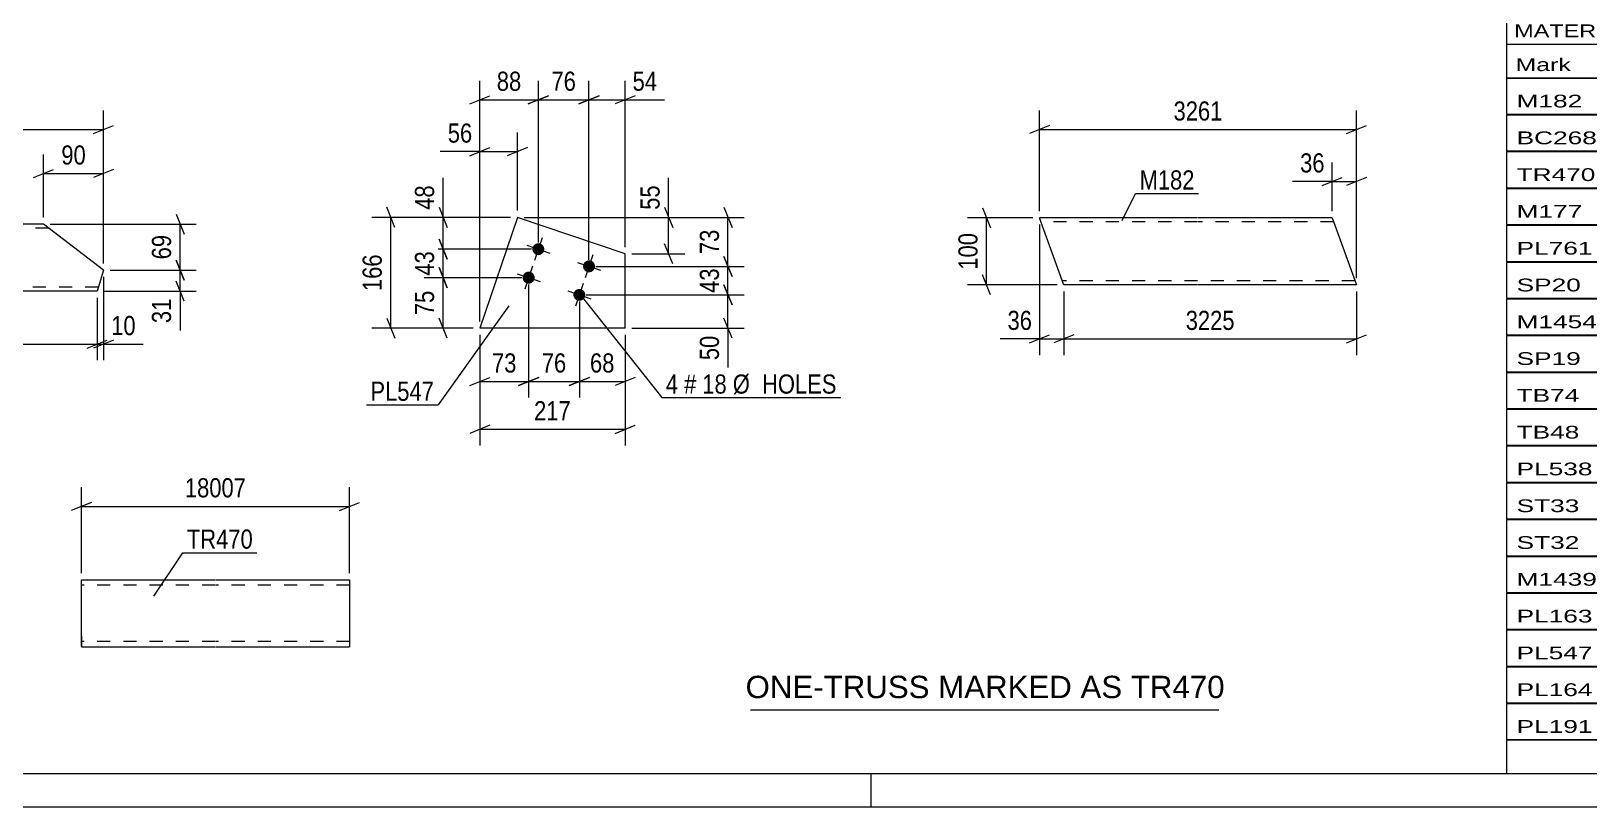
# Model space of a CAD drawing. Header units: millimetres. Extents: x 0 to 841, y 0 to 594.
# Drawn here: x 295.4 to 528.3, y 0 to 116 of the extents above; entities that cross this region are included whole.
import ezdxf

# ---------------------------------------------------------------- set-up
doc = ezdxf.new("R2010")
doc.units = ezdxf.units.MM
doc.linetypes.add('DXK_LINE_DOT2', pattern=[3.9198, 1.9599, -1.9599])
doc.styles.add('Arial', font='ARIAL.TTF', dxfattribs={"height": 0.2})
doc.styles.add('Arial Narrow', font='ARIALN.TTF', dxfattribs={"height": 0.2})

# ---------------------------------------------------------------- blocks, each defined once
blk = doc.blocks.new('Unknown-318891418-1113')
at = {"color": 5, "linetype": 'Continuous'}
for p, q in [((5, 5), (836, 5)), ((421, 0), (421, 5)), ((0, 0), (841, 0))]:
    blk.add_line(p, q, dxfattribs=at)
blk = doc.blocks.new('Part-318891418-2435 - 2419')
at = {"color": 2, "linetype": 'Continuous'}
for p, q in [((469.82, 88.05), (446.18, 88.05)), ((449.79, 78.14), (446.18, 88.05)), ((489.92, 88.05), (469.92, 88.05)), ((489.92, 88.05), (493.56, 78.05)), ((449.82, 78.05), (449.79, 78.14)), ((469.82, 78.05), (449.82, 78.05)), ((493.56, 78.05), (469.92, 78.05))]:
    blk.add_line(p, q, dxfattribs=at)
at = {"color": 7, "linetype": 'DXK_LINE_DOT2'}
for p, q in [((469.82, 87.45), (446.4, 87.45)), ((490.14, 87.45), (469.92, 87.45)), ((449.6, 78.65), (449.59, 78.7)), ((469.82, 78.65), (449.6, 78.65)), ((493.34, 78.65), (469.92, 78.65)), ((493.34, 78.65), (493.33, 78.7))]:
    blk.add_line(p, q, dxfattribs=at)
blk = doc.blocks.new('Part-318891418-2164 - 2148')
at = {"color": 2, "linetype": 'Continuous'}
for p, q in [((249.84, 82.7), (251.21, 87.1)), ((277.18, 87.1), (251.21, 87.1)), ((297.28, 87.1), (277.28, 87.1)), ((306.27, 80.25), (297.28, 87.1)), ((257.18, 77.1), (249.84, 82.7)), ((306.27, 80.25), (305.29, 77.1)), ((277.18, 77.1), (257.18, 77.1)), ((305.29, 77.1), (277.28, 77.1))]:
    blk.add_line(p, q, dxfattribs=at)
at = {"color": 7, "linetype": 'DXK_LINE_DOT2'}
for p, q in [((277.18, 86.5), (251.02, 86.5)), ((298.07, 86.5), (277.28, 86.5)), ((277.18, 77.7), (256.39, 77.7)), ((305.48, 77.7), (277.28, 77.7))]:
    blk.add_line(p, q, dxfattribs=at)
blk = doc.blocks.new('Part-318891418-2128 - 2112')
at = {"color": 2, "linetype": 'Continuous'}
for p, q in [((302.94, 25.52), (302.94, 33.92)), ((302.94, 33.92), (322.94, 33.92)), ((323.04, 33.92), (343.04, 33.92)), ((343.04, 33.92), (343.04, 33.8)), ((343.04, 33.8), (343.04, 23.92)), ((302.94, 25.52), (302.94, 23.92)), ((302.94, 23.92), (322.94, 23.92)), ((323.04, 23.92), (343.04, 23.92))]:
    blk.add_line(p, q, dxfattribs=at)
at = {"color": 7, "linetype": 'DXK_LINE_DOT2'}
for p, q in [((322.94, 33.12), (302.94, 33.12)), ((343.04, 33.12), (323.04, 33.12)), ((302.94, 24.04), (302.94, 25.52)), ((302.94, 24.72), (302.94, 24.78)), ((322.94, 24.72), (302.94, 24.72)), ((343.04, 24.72), (323.04, 24.72)), ((343.04, 24.72), (343.04, 24.78))]:
    blk.add_line(p, q, dxfattribs=at)
blk = doc.blocks.new('Part-318891418-9612 - 9611')
at = {"color": 2, "linetype": 'Continuous'}
for p, q in [((368.12, 88.13), (362.5, 71.56)), ((384.22, 82.67), (368.12, 88.13)), ((384.22, 71.56), (384.22, 82.67)), ((384.22, 71.56), (362.5, 71.56))]:
    blk.add_line(p, q, dxfattribs=at)
blk = doc.blocks.new('Bolt-318891418-9613 - 9611')
at = {"linetype": 'Continuous'}
for points in [[(372.11, 83.08, -1), (370.41, 83.66, -1)], [(379.69, 80.51, -1), (377.98, 81.09, -1)], [(370.67, 78.82, -1), (368.96, 79.4, -1)], [(378.24, 76.25, -1), (376.54, 76.83, -1)]]:
    blk.add_hatch(color=1, dxfattribs=at).paths.add_polyline_path(points)
at = {"color": 1, "linetype": 'Continuous'}
for p, q in [((369.55, 83.95), (372.96, 82.79)), ((371.84, 85.08), (370.68, 81.67)), ((379.41, 82.51), (378.26, 79.1)), ((368.11, 79.69), (371.52, 78.53)), ((370.39, 80.81), (369.23, 77.41)), ((377.13, 81.38), (380.54, 80.22)), ((375.68, 77.12), (379.09, 75.96)), ((377.97, 78.24), (376.81, 74.84))]:
    blk.add_line(p, q, dxfattribs=at)
blk = doc.blocks.new('StraightDimension-318891418-2502 - 2419')
at = {"color": 7, "linetype": 'Continuous'}
for p, q in [((446.18, 87.05), (446.18, 67.55)), ((449.82, 77.05), (449.82, 67.55)), ((444.68, 69.35), (447.68, 70.55)), ((446.18, 69.95), (449.82, 69.95)), ((451.32, 70.55), (448.32, 69.35))]:
    blk.add_line(p, q, dxfattribs=at)
at = {"color": 0}
blk.add_wipeout([(445.66, 70.7), (445.66, 74.9), (440.8, 74.9), (440.8, 70.7)], dxfattribs=at)
at = {"color": 7, "linetype": 'Continuous'}
blk.add_line((446.18, 69.95), (440.28, 69.95), dxfattribs=at)
blk.add_line((446.18, 69.95), (440.28, 69.95), dxfattribs=at)
at = {"color": 3, "style": 'Arial Narrow'}
blk.add_text('36', height=2.863, dxfattribs=at).set_placement((441.4, 71.3))
blk = doc.blocks.new('StraightDimension-318891418-2438 - 2419')
at = {"color": 7, "linetype": 'Continuous'}
for p, q in [((446.18, 89.05), (446.18, 104.1)), ((493.56, 79.05), (493.56, 104.1)), ((447.68, 101.85), (444.68, 100.65)), ((446.18, 101.25), (493.56, 101.25)), ((492.06, 100.65), (495.06, 101.85))]:
    blk.add_line(p, q, dxfattribs=at)
at = {"color": 0}
blk.add_wipeout([(474.13, 102), (474.13, 106.2), (465.62, 106.2), (465.62, 102)], dxfattribs=at)
at = {"color": 3, "style": 'Arial Narrow'}
blk.add_text('3261', height=2.863, dxfattribs=at).set_placement((466.22, 102.6))
blk = doc.blocks.new('StraightDimension-318891418-2467 - 2419')
at = {"color": 7, "linetype": 'Continuous'}
for p, q in [((489.92, 89.05), (489.92, 96.34)), ((493.56, 79.05), (493.56, 96.34)), ((488.42, 92.89), (491.42, 94.09)), ((489.92, 93.49), (493.56, 93.49)), ((495.06, 94.09), (492.06, 92.89))]:
    blk.add_line(p, q, dxfattribs=at)
at = {"color": 0}
blk.add_wipeout([(489.4, 94.24), (489.4, 98.44), (484.54, 98.44), (484.54, 94.24)], dxfattribs=at)
at = {"color": 7, "linetype": 'Continuous'}
blk.add_line((489.92, 93.49), (484.02, 93.49), dxfattribs=at)
blk.add_line((489.92, 93.49), (484.02, 93.49), dxfattribs=at)
at = {"color": 3, "style": 'Arial Narrow'}
blk.add_text('36', height=2.863, dxfattribs=at).set_placement((485.14, 94.84))
blk = doc.blocks.new('StraightDimension-318891418-2449 - 2419')
at = {"color": 7, "linetype": 'Continuous'}
for p, q in [((437.67, 89.55), (438.87, 86.55)), ((445.18, 88.05), (435.42, 88.05)), ((438.27, 78.05), (438.27, 88.05)), ((438.87, 76.55), (437.67, 79.55)), ((448.82, 78.05), (435.42, 78.05))]:
    blk.add_line(p, q, dxfattribs=at)
at = {"color": 0}
blk.add_wipeout([(437.52, 86.39), (433.32, 86.39), (433.32, 79.71), (437.52, 79.71)], dxfattribs=at)
at = {"color": 3, "style": 'Arial Narrow'}
blk.add_text('100', height=2.863, rotation=90.0002, dxfattribs=at).set_placement((436.92, 80.31))
blk = doc.blocks.new('StraightDimension-318891418-2485 - 2419')
at = {"color": 7, "linetype": 'Continuous'}
for p, q in [((449.82, 77.05), (449.82, 67.55)), ((493.56, 77.05), (493.56, 67.55)), ((451.32, 70.55), (448.32, 69.35)), ((449.82, 69.95), (493.56, 69.95)), ((492.06, 69.35), (495.06, 70.55))]:
    blk.add_line(p, q, dxfattribs=at)
at = {"color": 0}
blk.add_wipeout([(475.95, 70.7), (475.95, 74.9), (467.44, 74.9), (467.44, 70.7)], dxfattribs=at)
at = {"color": 3, "style": 'Arial Narrow'}
blk.add_text('3225', height=2.863, dxfattribs=at).set_placement((468.04, 71.3))
blk = doc.blocks.new('StraightDimension-318891418-2255 - 2148')
at = {"color": 7, "linetype": 'Continuous'}
for p, q in [((317.1, 81.75), (318.3, 78.75)), ((307.27, 80.25), (320.1, 80.25)), ((317.7, 77.1), (317.7, 80.25)), ((306.29, 77.1), (320.1, 77.1)), ((318.3, 75.6), (317.1, 78.6))]:
    blk.add_line(p, q, dxfattribs=at)
at = {"color": 0}
blk.add_wipeout([(316.95, 76.58), (312.75, 76.58), (312.75, 71.72), (316.95, 71.72)], dxfattribs=at)
at = {"color": 7, "linetype": 'Continuous'}
blk.add_line((317.7, 77.1), (317.7, 71.2), dxfattribs=at)
blk.add_line((317.7, 77.1), (317.7, 71.2), dxfattribs=at)
at = {"color": 3, "style": 'Arial Narrow'}
blk.add_text('31', height=2.863, rotation=90.0002, dxfattribs=at).set_placement((316.35, 72.32))
blk = doc.blocks.new('StraightDimension-318891418-2167 - 2148')
at = {"color": 7, "linetype": 'Continuous'}
for p, q in [((249.84, 83.7), (249.84, 104.1)), ((306.27, 81.25), (306.27, 104.1)), ((251.34, 101.85), (248.34, 100.65)), ((249.84, 101.25), (306.27, 101.25)), ((304.77, 100.65), (307.77, 101.85))]:
    blk.add_line(p, q, dxfattribs=at)
at = {"color": 0}
blk.add_wipeout([(282.31, 102), (282.31, 106.2), (273.8, 106.2), (273.8, 102)], dxfattribs=at)
at = {"color": 3, "style": 'Arial Narrow'}
blk.add_text('3167', height=2.863, dxfattribs=at).set_placement((274.4, 102.6))
blk = doc.blocks.new('StraightDimension-318891418-2230 - 2148')
at = {"color": 7, "linetype": 'Continuous'}
for p, q in [((317.1, 88.6), (318.3, 85.6)), ((298.28, 87.1), (320.1, 87.1)), ((317.7, 80.25), (317.7, 87.1)), ((318.3, 78.75), (317.1, 81.75)), ((307.27, 80.25), (320.1, 80.25))]:
    blk.add_line(p, q, dxfattribs=at)
at = {"color": 0}
blk.add_wipeout([(316.95, 86.1), (312.75, 86.1), (312.75, 81.25), (316.95, 81.25)], dxfattribs=at)
at = {"color": 3, "style": 'Arial Narrow'}
blk.add_text('69', height=2.863, rotation=90.0002, dxfattribs=at).set_placement((316.35, 81.85))
blk = doc.blocks.new('StraightDimension-318891418-2300 - 2148')
at = {"color": 7, "linetype": 'Continuous'}
for p, q in [((257.18, 76.1), (257.18, 66.77)), ((305.29, 76.1), (305.29, 66.77)), ((258.68, 69.77), (255.68, 68.57)), ((257.18, 69.17), (305.29, 69.17)), ((303.79, 68.57), (306.79, 69.77))]:
    blk.add_line(p, q, dxfattribs=at)
at = {"color": 0}
blk.add_wipeout([(285.49, 69.92), (285.49, 74.12), (276.98, 74.12), (276.98, 69.92)], dxfattribs=at)
at = {"color": 3, "style": 'Arial Narrow'}
blk.add_text('3083', height=2.863, dxfattribs=at).set_placement((277.58, 70.52))
blk = doc.blocks.new('StraightDimension-318891418-2324 - 2148')
at = {"color": 7, "linetype": 'Continuous'}
for p, q in [((306.27, 79.25), (306.27, 66.77)), ((305.29, 76.1), (305.29, 66.77)), ((303.79, 68.57), (306.79, 69.77)), ((307.77, 69.77), (304.77, 68.57)), ((305.29, 69.17), (306.27, 69.17))]:
    blk.add_line(p, q, dxfattribs=at)
at = {"color": 0}
blk.add_wipeout([(311.65, 69.92), (311.65, 74.12), (306.8, 74.12), (306.8, 69.92)], dxfattribs=at)
at = {"color": 7, "linetype": 'Continuous'}
blk.add_line((306.27, 69.17), (312.18, 69.17), dxfattribs=at)
blk.add_line((306.27, 69.17), (312.18, 69.17), dxfattribs=at)
at = {"color": 3, "style": 'Arial Narrow'}
blk.add_text('10', height=2.863, dxfattribs=at).set_placement((307.4, 70.52))
blk = doc.blocks.new('StraightDimension-318891418-2391 - 2148')
at = {"color": 7, "linetype": 'Continuous'}
for p, q in [((297.28, 88.1), (297.28, 97.52)), ((306.27, 81.25), (306.27, 97.52)), ((295.78, 94.07), (298.78, 95.27)), ((297.28, 94.67), (306.27, 94.67)), ((307.77, 95.27), (304.77, 94.07))]:
    blk.add_line(p, q, dxfattribs=at)
at = {"color": 0}
blk.add_wipeout([(304.2, 95.42), (304.2, 99.62), (299.35, 99.62), (299.35, 95.42)], dxfattribs=at)
at = {"color": 3, "style": 'Arial Narrow'}
blk.add_text('90', height=2.863, dxfattribs=at).set_placement((299.95, 96.02))
blk = doc.blocks.new('StraightDimension-318891418-2134 - 2112')
at = {"color": 7, "linetype": 'Continuous'}
for p, q in [((302.94, 34.92), (302.94, 47.77)), ((343.04, 34.92), (343.04, 47.77)), ((304.44, 45.52), (301.44, 44.32)), ((302.94, 44.92), (343.04, 44.92)), ((341.54, 44.32), (344.54, 45.52))]:
    blk.add_line(p, q, dxfattribs=at)
at = {"color": 0}
blk.add_wipeout([(328.16, 45.67), (328.16, 49.87), (317.82, 49.87), (317.82, 45.67)], dxfattribs=at)
at = {"color": 3, "style": 'Arial Narrow'}
blk.add_text('18007', height=2.863, dxfattribs=at).set_placement((318.42, 46.27))
blk = doc.blocks.new('StraightDimension-318891418-9627 - 9611')
at = {"color": 7, "linetype": 'Continuous'}
for p, q in [((349.8, 86.63), (348.6, 89.63)), ((367.12, 88.13), (346.35, 88.13)), ((349.2, 71.56), (349.2, 88.13)), ((348.6, 73.06), (349.8, 70.06)), ((361.5, 71.56), (346.35, 71.56))]:
    blk.add_line(p, q, dxfattribs=at)
at = {"color": 0}
blk.add_wipeout([(348.45, 83.19), (344.25, 83.19), (344.25, 76.51), (348.45, 76.51)], dxfattribs=at)
at = {"color": 3, "style": 'Arial Narrow'}
blk.add_text('166', height=2.863, rotation=90.0002, dxfattribs=at).set_placement((347.85, 77.11))
blk = doc.blocks.new('StraightDimension-318891418-9619 - 9611')
at = {"color": 7, "linetype": 'Continuous'}
for p, q in [((362.5, 70.56), (362.5, 54.04)), ((384.22, 70.56), (384.22, 54.04)), ((364, 57.04), (361, 55.84)), ((362.5, 56.44), (384.22, 56.44)), ((382.72, 55.84), (385.72, 57.04))]:
    blk.add_line(p, q, dxfattribs=at)
at = {"color": 0}
blk.add_wipeout([(376.7, 57.19), (376.7, 61.39), (370.02, 61.39), (370.02, 57.19)], dxfattribs=at)
at = {"color": 3, "style": 'Arial Narrow'}
blk.add_text('217', height=2.863, dxfattribs=at).set_placement((370.62, 57.79))
blk = doc.blocks.new('StraightDimension-318891418-9631 - 9611')
at = {"color": 7, "linetype": 'Continuous'}
for p, q in [((377.39, 75.54), (377.39, 61.18)), ((384.22, 70.56), (384.22, 61.18)), ((375.89, 62.98), (378.89, 64.18)), ((377.39, 63.58), (384.22, 63.58)), ((385.72, 64.18), (382.72, 62.98))]:
    blk.add_line(p, q, dxfattribs=at)
at = {"color": 0}
blk.add_wipeout([(383.23, 64.33), (383.23, 68.53), (378.38, 68.53), (378.38, 64.33)], dxfattribs=at)
at = {"color": 3, "style": 'Arial Narrow'}
blk.add_text('68', height=2.863, dxfattribs=at).set_placement((378.98, 64.93))
blk = doc.blocks.new('StraightDimension-318891418-9623 - 9611')
at = {"color": 7, "linetype": 'Continuous'}
for p, q in [((390.14, 89.63), (391.34, 86.63)), ((369.12, 88.13), (393.14, 88.13)), ((390.74, 82.67), (390.74, 88.13)), ((391.34, 81.17), (390.14, 84.17)), ((385.22, 82.67), (393.14, 82.67))]:
    blk.add_line(p, q, dxfattribs=at)
at = {"color": 0}
blk.add_wipeout([(389.99, 93.51), (385.79, 93.51), (385.79, 88.66), (389.99, 88.66)], dxfattribs=at)
at = {"color": 7, "linetype": 'Continuous'}
blk.add_line((390.74, 88.13), (390.74, 94.04), dxfattribs=at)
blk.add_line((390.74, 88.13), (390.74, 94.04), dxfattribs=at)
at = {"color": 3, "style": 'Arial Narrow'}
blk.add_text('55', height=2.863, rotation=90.0002, dxfattribs=at).set_placement((389.39, 89.26))
blk = doc.blocks.new('StraightDimension-318891418-13889 - 9611')
at = {"color": 7, "linetype": 'Continuous'}
for p, q in [((399.01, 82.3), (400.21, 79.3)), ((379.83, 80.8), (402.01, 80.8)), ((399.61, 76.54), (399.61, 80.8)), ((400.21, 75.04), (399.01, 78.04)), ((378.39, 76.54), (402.01, 76.54))]:
    blk.add_line(p, q, dxfattribs=at)
at = {"color": 0}
blk.add_wipeout([(398.86, 81.1), (394.66, 81.1), (394.66, 76.24), (398.86, 76.24)], dxfattribs=at)
at = {"color": 3, "style": 'Arial Narrow'}
blk.add_text('43', height=2.863, rotation=90.0002, dxfattribs=at).set_placement((398.26, 76.84))
blk = doc.blocks.new('StraightDimension-318891418-9632 - 9611')
at = {"color": 7, "linetype": 'Continuous'}
for p, q in [((369.81, 78.11), (369.81, 61.18)), ((377.39, 75.54), (377.39, 61.18)), ((368.31, 62.98), (371.31, 64.18)), ((369.81, 63.58), (377.39, 63.58)), ((378.89, 64.18), (375.89, 62.98))]:
    blk.add_line(p, q, dxfattribs=at)
at = {"color": 0}
blk.add_wipeout([(376.03, 64.33), (376.03, 68.53), (371.17, 68.53), (371.17, 64.33)], dxfattribs=at)
at = {"color": 3, "style": 'Arial Narrow'}
blk.add_text('76', height=2.863, dxfattribs=at).set_placement((371.77, 64.93))
blk = doc.blocks.new('StraightDimension-318891418-13888 - 9611')
at = {"color": 7, "linetype": 'Continuous'}
for p, q in [((399.01, 89.63), (400.21, 86.63)), ((369.12, 88.13), (402.01, 88.13)), ((399.61, 80.8), (399.61, 88.13)), ((400.21, 79.3), (399.01, 82.3)), ((379.83, 80.8), (402.01, 80.8))]:
    blk.add_line(p, q, dxfattribs=at)
at = {"color": 0}
blk.add_wipeout([(398.86, 86.89), (394.66, 86.89), (394.66, 82.04), (398.86, 82.04)], dxfattribs=at)
at = {"color": 3, "style": 'Arial Narrow'}
blk.add_text('73', height=2.863, rotation=90.0002, dxfattribs=at).set_placement((398.26, 82.64))
blk = doc.blocks.new('StraightDimension-318891418-13824 - 9611')
at = {"color": 7, "linetype": 'Continuous'}
for p, q in [((362.5, 72.56), (362.5, 108.55)), ((371.26, 84.37), (371.26, 108.55)), ((361, 105.1), (364, 106.3)), ((362.5, 105.7), (371.26, 105.7)), ((372.76, 106.3), (369.76, 105.1))]:
    blk.add_line(p, q, dxfattribs=at)
at = {"color": 0}
blk.add_wipeout([(369.31, 106.45), (369.31, 110.65), (364.45, 110.65), (364.45, 106.45)], dxfattribs=at)
at = {"color": 3, "style": 'Arial Narrow'}
blk.add_text('88', height=2.863, dxfattribs=at).set_placement((365.05, 107.05))
blk = doc.blocks.new('StraightDimension-318891418-9633 - 9611')
at = {"color": 7, "linetype": 'Continuous'}
for p, q in [((369.81, 78.11), (369.81, 61.18)), ((362.5, 70.56), (362.5, 61.18)), ((361, 62.98), (364, 64.18)), ((362.5, 63.58), (369.81, 63.58)), ((371.31, 64.18), (368.31, 62.98))]:
    blk.add_line(p, q, dxfattribs=at)
at = {"color": 0}
blk.add_wipeout([(368.59, 64.33), (368.59, 68.53), (363.73, 68.53), (363.73, 64.33)], dxfattribs=at)
at = {"color": 3, "style": 'Arial Narrow'}
blk.add_text('73', height=2.863, dxfattribs=at).set_placement((364.33, 64.93))
blk = doc.blocks.new('StraightDimension-318891418-9651 - 9611')
at = {"color": 7, "linetype": 'Continuous'}
for p, q in [((356.42, 89.63), (357.62, 86.63)), ((367.12, 88.13), (354.17, 88.13)), ((357.02, 83.37), (357.02, 88.13)), ((357.62, 81.87), (356.42, 84.87)), ((370.26, 83.37), (354.17, 83.37))]:
    blk.add_line(p, q, dxfattribs=at)
at = {"color": 0}
blk.add_wipeout([(356.27, 93.51), (352.07, 93.51), (352.07, 88.66), (356.27, 88.66)], dxfattribs=at)
at = {"color": 7, "linetype": 'Continuous'}
blk.add_line((357.02, 88.13), (357.02, 94.04), dxfattribs=at)
blk.add_line((357.02, 88.13), (357.02, 94.04), dxfattribs=at)
at = {"color": 3, "style": 'Arial Narrow'}
blk.add_text('48', height=2.863, rotation=90.0002, dxfattribs=at).set_placement((355.67, 89.26))
blk = doc.blocks.new('StraightDimension-318891418-9652 - 9611')
at = {"color": 7, "linetype": 'Continuous'}
for p, q in [((356.42, 84.87), (357.62, 81.87)), ((370.26, 83.37), (354.17, 83.37)), ((357.02, 79.11), (357.02, 83.37)), ((357.62, 77.61), (356.42, 80.61)), ((368.81, 79.11), (354.17, 79.11))]:
    blk.add_line(p, q, dxfattribs=at)
at = {"color": 0}
blk.add_wipeout([(356.27, 83.67), (352.07, 83.67), (352.07, 78.81), (356.27, 78.81)], dxfattribs=at)
at = {"color": 3, "style": 'Arial Narrow'}
blk.add_text('43', height=2.863, rotation=90.0002, dxfattribs=at).set_placement((355.67, 79.41))
blk = doc.blocks.new('StraightDimension-318891418-9653 - 9611')
at = {"color": 7, "linetype": 'Continuous'}
for p, q in [((356.42, 80.61), (357.62, 77.61)), ((368.81, 79.11), (354.17, 79.11)), ((357.02, 71.56), (357.02, 79.11)), ((357.62, 70.06), (356.42, 73.06)), ((361.5, 71.56), (354.17, 71.56))]:
    blk.add_line(p, q, dxfattribs=at)
at = {"color": 0}
blk.add_wipeout([(356.27, 77.77), (352.07, 77.77), (352.07, 72.91), (356.27, 72.91)], dxfattribs=at)
at = {"color": 3, "style": 'Arial Narrow'}
blk.add_text('75', height=2.863, rotation=90.0002, dxfattribs=at).set_placement((355.67, 73.51))
blk = doc.blocks.new('StraightDimension-318891418-13746 - 9611')
at = {"color": 7, "linetype": 'Continuous'}
for p, q in [((362.5, 72.56), (362.5, 100.8)), ((368.12, 89.13), (368.12, 100.8)), ((361, 97.35), (364, 98.55)), ((362.5, 97.95), (368.12, 97.95)), ((369.62, 98.55), (366.62, 97.35))]:
    blk.add_line(p, q, dxfattribs=at)
at = {"color": 0}
blk.add_wipeout([(361.98, 98.7), (361.98, 102.9), (357.12, 102.9), (357.12, 98.7)], dxfattribs=at)
at = {"color": 7, "linetype": 'Continuous'}
blk.add_line((362.5, 97.95), (356.6, 97.95), dxfattribs=at)
blk.add_line((362.5, 97.95), (356.6, 97.95), dxfattribs=at)
at = {"color": 3, "style": 'Arial Narrow'}
blk.add_text('56', height=2.863, dxfattribs=at).set_placement((357.72, 99.3))
blk = doc.blocks.new('StraightDimension-318891418-13822 - 9611')
at = {"color": 7, "linetype": 'Continuous'}
for p, q in [((378.83, 81.8), (378.83, 108.55)), ((384.22, 83.67), (384.22, 108.55)), ((377.33, 105.1), (380.33, 106.3)), ((378.83, 105.7), (384.22, 105.7)), ((385.72, 106.3), (382.72, 105.1))]:
    blk.add_line(p, q, dxfattribs=at)
at = {"color": 0}
blk.add_wipeout([(389.6, 106.45), (389.6, 110.65), (384.75, 110.65), (384.75, 106.45)], dxfattribs=at)
at = {"color": 7, "linetype": 'Continuous'}
blk.add_line((384.22, 105.7), (390.13, 105.7), dxfattribs=at)
blk.add_line((384.22, 105.7), (390.13, 105.7), dxfattribs=at)
at = {"color": 3, "style": 'Arial Narrow'}
blk.add_text('54', height=2.863, dxfattribs=at).set_placement((385.35, 107.05))
blk = doc.blocks.new('StraightDimension-318891418-13823 - 9611')
at = {"color": 7, "linetype": 'Continuous'}
for p, q in [((371.26, 84.37), (371.26, 108.55)), ((378.83, 81.8), (378.83, 108.55)), ((369.76, 105.1), (372.76, 106.3)), ((371.26, 105.7), (378.83, 105.7)), ((380.33, 106.3), (377.33, 105.1))]:
    blk.add_line(p, q, dxfattribs=at)
at = {"color": 0}
blk.add_wipeout([(377.47, 106.45), (377.47, 110.65), (372.62, 110.65), (372.62, 106.45)], dxfattribs=at)
at = {"color": 3, "style": 'Arial Narrow'}
blk.add_text('76', height=2.863, dxfattribs=at).set_placement((373.22, 107.05))
blk = doc.blocks.new('StraightDimension-318891418-13890 - 9611')
at = {"color": 7, "linetype": 'Continuous'}
for p, q in [((399.01, 78.04), (400.21, 75.04)), ((378.39, 76.54), (402.01, 76.54)), ((399.61, 71.56), (399.61, 76.54)), ((400.21, 70.06), (399.01, 73.06)), ((385.22, 71.56), (402.01, 71.56))]:
    blk.add_line(p, q, dxfattribs=at)
at = {"color": 0}
blk.add_wipeout([(398.86, 71.04), (394.66, 71.04), (394.66, 66.18), (398.86, 66.18)], dxfattribs=at)
at = {"color": 7, "linetype": 'Continuous'}
blk.add_line((399.61, 71.56), (399.61, 65.66), dxfattribs=at)
blk.add_line((399.61, 71.56), (399.61, 65.66), dxfattribs=at)
at = {"color": 3, "style": 'Arial Narrow'}
blk.add_text('50', height=2.863, rotation=90.0002, dxfattribs=at).set_placement((398.26, 66.78))
blk = doc.blocks.new('Unknown-318891418-14294')
at = {"color": 7, "linetype": 'Continuous'}
for p, q in [((516, 130.25), (676, 130.25)), ((516, 119), (516, 130.25)), ((676, 130.25), (676, 119)), ((516, 119), (676, 119)), ((516, 119), (516, 114)), ((676, 119), (676, 114)), ((516, 114), (676, 114)), ((516, 114), (516, 109)), ((540, 114), (540, 109)), ((575.5, 114), (575.5, 109)), ((601.5, 114), (601.5, 109)), ((614.5, 114), (614.5, 109)), ((632, 114), (632, 109)), ((654, 114), (654, 109)), ((676, 114), (676, 109)), ((516, 109), (676, 109)), ((516, 108.95), (516, 103.55)), ((516, 108.95), (676, 108.95)), ((540, 109), (540, 103.5)), ((575.5, 109), (575.5, 103.5)), ((601.5, 109), (601.5, 103.5)), ((614.5, 109), (614.5, 103.5)), ((632, 109), (632, 103.5)), ((654, 109), (654, 103.5)), ((676, 108.95), (676, 103.55)), ((516, 103.55), (676, 103.55)), ((516, 103.45), (516, 98.05)), ((516, 103.45), (676, 103.45)), ((540, 103.5), (540, 98)), ((575.5, 103.5), (575.5, 98)), ((601.5, 103.5), (601.5, 98)), ((614.5, 103.5), (614.5, 98)), ((632, 103.5), (632, 98)), ((654, 103.5), (654, 98)), ((676, 103.45), (676, 98.05)), ((516, 98.05), (676, 98.05)), ((516, 97.95), (516, 92.55)), ((516, 97.95), (676, 97.95)), ((540, 98), (540, 92.5)), ((575.5, 98), (575.5, 92.5)), ((601.5, 98), (601.5, 92.5)), ((614.5, 98), (614.5, 92.5)), ((632, 98), (632, 92.5)), ((654, 98), (654, 92.5)), ((676, 97.95), (676, 92.55)), ((516, 92.55), (676, 92.55)), ((516, 92.45), (516, 87.05)), ((516, 92.45), (676, 92.45)), ((540, 92.5), (540, 87)), ((575.5, 92.5), (575.5, 87)), ((601.5, 92.5), (601.5, 87)), ((614.5, 92.5), (614.5, 87)), ((632, 92.5), (632, 87)), ((654, 92.5), (654, 87)), ((676, 92.45), (676, 87.05)), ((516, 87.05), (676, 87.05)), ((516, 86.95), (516, 81.55)), ((516, 86.95), (676, 86.95)), ((540, 87), (540, 81.5)), ((575.5, 87), (575.5, 81.5)), ((601.5, 87), (601.5, 81.5)), ((614.5, 87), (614.5, 81.5)), ((632, 87), (632, 81.5)), ((654, 87), (654, 81.5)), ((676, 86.95), (676, 81.55)), ((516, 81.55), (676, 81.55)), ((516, 81.45), (516, 76.05)), ((516, 81.45), (676, 81.45)), ((540, 81.5), (540, 76)), ((575.5, 81.5), (575.5, 76)), ((601.5, 81.5), (601.5, 76)), ((614.5, 81.5), (614.5, 76)), ((632, 81.5), (632, 76)), ((654, 81.5), (654, 76)), ((676, 81.45), (676, 76.05)), ((516, 76.05), (676, 76.05)), ((516, 75.95), (516, 70.55)), ((516, 75.95), (676, 75.95)), ((540, 76), (540, 70.5)), ((575.5, 76), (575.5, 70.5)), ((601.5, 76), (601.5, 70.5)), ((614.5, 76), (614.5, 70.5)), ((632, 76), (632, 70.5)), ((654, 76), (654, 70.5)), ((676, 75.95), (676, 70.55)), ((516, 70.55), (676, 70.55)), ((516, 70.45), (516, 65.05)), ((516, 70.45), (676, 70.45)), ((540, 70.5), (540, 65)), ((575.5, 70.5), (575.5, 65)), ((601.5, 70.5), (601.5, 65)), ((614.5, 70.5), (614.5, 65)), ((632, 70.5), (632, 65)), ((654, 70.5), (654, 65)), ((676, 70.45), (676, 65.05)), ((516, 65.05), (676, 65.05)), ((516, 64.95), (516, 59.55)), ((516, 64.95), (676, 64.95)), ((540, 65), (540, 59.5)), ((575.5, 65), (575.5, 59.5)), ((601.5, 65), (601.5, 59.5)), ((614.5, 65), (614.5, 59.5)), ((632, 65), (632, 59.5)), ((654, 65), (654, 59.5)), ((676, 64.95), (676, 59.55)), ((516, 59.55), (676, 59.55)), ((516, 59.45), (516, 54.05)), ((516, 59.45), (676, 59.45)), ((540, 59.5), (540, 54)), ((575.5, 59.5), (575.5, 54)), ((601.5, 59.5), (601.5, 54)), ((614.5, 59.5), (614.5, 54)), ((632, 59.5), (632, 54)), ((654, 59.5), (654, 54)), ((676, 59.45), (676, 54.05)), ((516, 54.05), (676, 54.05)), ((516, 53.95), (516, 48.55)), ((516, 53.95), (676, 53.95)), ((540, 54), (540, 48.5)), ((575.5, 54), (575.5, 48.5)), ((601.5, 54), (601.5, 48.5)), ((614.5, 54), (614.5, 48.5)), ((632, 54), (632, 48.5)), ((654, 54), (654, 48.5)), ((676, 53.95), (676, 48.55)), ((516, 48.55), (676, 48.55)), ((516, 48.45), (516, 43.05)), ((516, 48.45), (676, 48.45)), ((540, 48.5), (540, 43)), ((575.5, 48.5), (575.5, 43)), ((601.5, 48.5), (601.5, 43)), ((614.5, 48.5), (614.5, 43)), ((632, 48.5), (632, 43)), ((654, 48.5), (654, 43)), ((676, 48.45), (676, 43.05)), ((516, 43.05), (676, 43.05)), ((516, 42.95), (516, 37.55)), ((516, 42.95), (676, 42.95)), ((540, 43), (540, 37.5)), ((575.5, 43), (575.5, 37.5)), ((601.5, 43), (601.5, 37.5)), ((614.5, 43), (614.5, 37.5)), ((632, 43), (632, 37.5)), ((654, 43), (654, 37.5)), ((676, 42.95), (676, 37.55)), ((516, 37.55), (676, 37.55)), ((516, 37.45), (516, 32.05)), ((516, 37.45), (676, 37.45)), ((540, 37.5), (540, 32)), ((575.5, 37.5), (575.5, 32)), ((601.5, 37.5), (601.5, 32)), ((614.5, 37.5), (614.5, 32)), ((632, 37.5), (632, 32)), ((654, 37.5), (654, 32)), ((676, 37.45), (676, 32.05)), ((516, 32.05), (676, 32.05)), ((516, 31.95), (516, 26.55)), ((516, 31.95), (676, 31.95)), ((540, 32), (540, 26.5)), ((575.5, 32), (575.5, 26.5)), ((601.5, 32), (601.5, 26.5)), ((614.5, 32), (614.5, 26.5)), ((632, 32), (632, 26.5)), ((654, 32), (654, 26.5)), ((676, 31.95), (676, 26.55)), ((516, 26.55), (676, 26.55)), ((516, 26.45), (516, 21.05)), ((516, 26.45), (676, 26.45)), ((540, 26.5), (540, 21)), ((575.5, 26.5), (575.5, 21)), ((601.5, 26.5), (601.5, 21)), ((614.5, 26.5), (614.5, 21)), ((632, 26.5), (632, 21)), ((654, 26.5), (654, 21)), ((676, 26.45), (676, 21.05)), ((516, 21.05), (676, 21.05)), ((540, 21), (540, 15.5)), ((575.5, 21), (575.5, 15.5)), ((601.5, 21), (601.5, 15.5)), ((614.5, 21), (614.5, 15.5)), ((632, 21), (632, 15.5)), ((654, 21), (654, 15.5)), ((516, 20.95), (516, 15.55)), ((516, 20.95), (676, 20.95)), ((676, 20.95), (676, 15.55)), ((516, 15.55), (676, 15.55)), ((516, 15.45), (516, 10.05)), ((516, 15.45), (676, 15.45)), ((540, 15.5), (540, 10)), ((575.5, 15.5), (575.5, 10)), ((601.5, 15.5), (601.5, 10)), ((614.5, 15.5), (614.5, 10)), ((632, 15.5), (632, 10)), ((654, 15.5), (654, 10)), ((676, 15.45), (676, 10.05)), ((516, 10.05), (676, 10.05)), ((516, 10), (676, 10)), ((516, 10), (516, 5)), ((632, 10), (632, 5)), ((654, 10), (654, 5)), ((676, 10), (676, 5)), ((516, 5), (676, 5))]:
    blk.add_line(p, q, dxfattribs=at)
at = {"color": 7, "style": 'Arial Narrow'}
for s, height, width, p in [('GENERAL NOTES & WELD DETAILS :', 2.8633, 1.4, (517.15, 122.56)), ('REFER TYP DRAWING TYP-01', 1.9089, 1.6, (600.7, 122.66)), ("MATERIAL LIST FOR ASSEMBLY MK'D", 1.9089, 1.6, (517.15, 115.06)), ('TR470', 1.909, 1.794707, (609.9, 114.97)), ('1', 1.91, 1.794707, (638.08, 115.06)), ('No. Required', 1.9089, 1.6, (647.41, 115.06)), ('Mark', 1.909, 1.7, (517.34, 110)), ('Profile', 1.909, 1.7, (550.41, 110)), ('Material', 1.909, 1.7, (580.54, 110.06)), ('No.', 1.909, 1.7, (605.5, 110.06)), ('Length', 1.909, 1.7, (616, 110.06)), ('Area', 1.909, 1.7, (638.5, 110.06)), ('Weight', 1.909, 1.7, (658, 110.06))]:
    blk.add_text(s, height=height, dxfattribs=dict(at, width=width)).set_placement(p)
at = {"color": 7, "linetype": 'Continuous', "style": 'Arial Narrow'}
for s, height, width, p in [('M182', 1.909, 1.794707, (517.5, 104.56)), ('SHS100*6', 1.909, 1.794707, (542, 104.56)), ('E350', 1.909, 1.794707, (581.74, 104.56)), ('8', 1.91, 1.794707, (605.86, 104.56)), ('3261', 1.909, 1.794707, (618.58, 104.56)), ('1.3', 1.909, 1.794707, (642.32, 104.56)), ('456.9', 1.909, 1.794707, (658.96, 104.56)), ('BC268', 1.909, 1.794707, (517.5, 99.06)), ('SHS132*6', 1.909, 1.794707, (542, 99.06)), ('E350', 1.909, 1.794707, (581.74, 99.06)), ('1', 1.91, 1.794707, (605.86, 99.06)), ('17886', 1.909, 1.794707, (616.4, 99.06)), ('9.4', 1.909, 1.794707, (642.32, 99.06)), ('424.4', 1.909, 1.794707, (658.96, 99.06)), ('TR470', 1.909, 1.794707, (517.5, 93.56)), ('SHS100*8', 1.909, 1.794707, (542, 93.56)), ('E350', 1.909, 1.794707, (581.74, 93.56)), ('18007', 1.909, 1.794707, (616.4, 93.56)), ('7.2', 1.909, 1.794707, (642.32, 93.56)), ('416.1', 1.909, 1.794707, (658.96, 93.56)), ('1', 1.91, 1.794707, (605.86, 93.56)), ('M177', 1.909, 1.794707, (517.5, 88.06)), ('SHS100*6', 1.909, 1.794707, (542, 88.06)), ('E350', 1.909, 1.794707, (581.74, 88.06)), ('7', 1.91, 1.794707, (605.86, 88.06)), ('3167', 1.909, 1.794707, (618.58, 88.06)), ('1.2', 1.909, 1.794707, (642.32, 88.06)), ('383.7', 1.909, 1.794707, (658.96, 88.06)), ('PL761', 1.909, 1.794707, (517.5, 82.56)), ('PL12*300', 1.909, 1.794707, (542, 82.56)), ('E350', 1.909, 1.794707, (581.74, 82.56)), ('18', 1.909, 1.794707, (604.76, 82.56)), ('310', 1.909, 1.794707, (620.77, 82.56)), ('0.2', 1.909, 1.794707, (642.32, 82.56)), ('157.7', 1.909, 1.794707, (658.96, 82.56)), ('SP20', 1.909, 1.794707, (517.5, 77.06)), ('PL20*380', 1.909, 1.794707, (542, 77.06)), ('E350', 1.909, 1.794707, (581.74, 77.06)), ('6', 1.91, 1.794707, (605.86, 77.06)), ('380', 1.909, 1.794707, (620.77, 77.06)), ('0.3', 1.909, 1.794707, (642.32, 77.06)), ('136.0', 1.909, 1.794707, (658.96, 77.06)), ('M1454', 1.909, 1.794707, (517.5, 71.56)), ('RHS100*100*6', 1.9089, 1.794707, (542, 71.56)), ('E350', 1.909, 1.794707, (581.74, 71.56)), ('18', 1.909, 1.794707, (604.76, 71.56)), ('366', 1.909, 1.794707, (620.77, 71.56)), ('0.1', 1.909, 1.794707, (642.32, 71.56)), ('116.7', 1.909, 1.794707, (658.96, 71.56)), ('SP19', 1.909, 1.794707, (517.5, 66.06)), ('PL16*325', 1.909, 1.794707, (542, 66.06)), ('E350', 1.909, 1.794707, (581.74, 66.06)), ('4', 1.91, 1.794707, (605.86, 66.06)), ('325', 1.909, 1.794707, (620.77, 66.06)), ('0.2', 1.909, 1.794707, (642.32, 66.06)), ('53.1', 1.909, 1.794707, (661.14, 66.06)), ('TB74', 1.909, 1.794707, (517.5, 60.56)), ('RHS150*110*6', 1.9089, 1.794707, (542, 60.56)), ('E350', 1.909, 1.794707, (581.74, 60.56)), ('3', 1.91, 1.794707, (605.86, 60.56)), ('200', 1.909, 1.794707, (620.77, 60.56)), ('0.1', 1.909, 1.794707, (642.32, 60.56)), ('14.0', 1.909, 1.794707, (661.14, 60.56)), ('TB48', 1.909, 1.794707, (517.5, 55.06)), ('RHS150*110*6', 1.9089, 1.794707, (542, 55.06)), ('E350', 1.909, 1.794707, (581.74, 55.06)), ('3', 1.91, 1.794707, (605.86, 55.06)), ('180', 1.909, 1.794707, (620.77, 55.06)), ('0.1', 1.909, 1.794707, (642.32, 55.06)), ('12.6', 1.909, 1.794707, (661.14, 55.06)), ('PL538', 1.909, 1.794707, (517.5, 49.56)), ('PL10*150', 1.909, 1.794707, (542, 49.56)), ('E350', 1.909, 1.794707, (581.74, 49.56)), ('6', 1.91, 1.794707, (605.86, 49.56)), ('170', 1.909, 1.794707, (620.77, 49.56)), ('0.1', 1.909, 1.794707, (642.32, 49.56)), ('12.0', 1.909, 1.794707, (661.14, 49.56)), ('ST33', 1.909, 1.794707, (517.5, 44.06)), ('PL8*100', 1.909, 1.794707, (542, 44.06)), ('E350', 1.909, 1.794707, (581.74, 44.06)), ('24', 1.909, 1.794707, (604.76, 44.06)), ('135', 1.909, 1.794707, (620.77, 44.06)), ('0.0', 1.909, 1.794707, (642.32, 44.06)), ('10.0', 1.909, 1.794707, (661.14, 44.06)), ('ST32', 1.909, 1.794707, (517.5, 38.56)), ('PL8*100', 1.909, 1.794707, (542, 38.56)), ('E350', 1.909, 1.794707, (581.74, 38.56)), ('24', 1.909, 1.794707, (604.76, 38.56)), ('121', 1.909, 1.794707, (620.77, 38.56)), ('0.0', 1.909, 1.794707, (642.32, 38.56)), ('8.9', 1.909, 1.794707, (663.33, 38.56)), ('M1439', 1.909, 1.794707, (517.5, 33.06)), ('RHS100*100*6', 1.9089, 1.794707, (542, 33.06)), ('E350', 1.909, 1.794707, (581.74, 33.06)), ('1', 1.91, 1.794707, (605.86, 33.06)), ('390', 1.909, 1.794707, (620.77, 33.06)), ('0.2', 1.909, 1.794707, (642.32, 33.06)), ('6.9', 1.909, 1.794707, (663.33, 33.06)), ('PL163', 1.909, 1.794707, (517.5, 27.56)), ('PL12*167', 1.909, 1.794707, (542, 27.56)), ('E350', 1.909, 1.794707, (581.74, 27.56)), ('1', 1.91, 1.794707, (605.86, 27.56)), ('220', 1.909, 1.794707, (620.77, 27.56)), ('0.1', 1.909, 1.794707, (642.32, 27.56)), ('2.6', 1.909, 1.794707, (663.33, 27.56)), ('PL547', 1.909, 1.794707, (517.5, 22.06)), ('PL12*166', 1.909, 1.794707, (542, 22.06)), ('E350', 1.909, 1.794707, (581.74, 22.06)), ('1', 1.91, 1.794707, (605.86, 22.06)), ('217', 1.909, 1.794707, (620.77, 22.06)), ('0.1', 1.909, 1.794707, (642.32, 22.06)), ('2.5', 1.909, 1.794707, (663.33, 22.06)), ('PL164', 1.909, 1.794707, (517.5, 16.56)), ('PL10*120', 1.909, 1.794707, (542, 16.56)), ('E350', 1.909, 1.794707, (581.74, 16.56)), ('1', 1.91, 1.794707, (605.86, 16.56)), ('220', 1.909, 1.794707, (620.77, 16.56)), ('0.1', 1.909, 1.794707, (642.32, 16.56)), ('2.1', 1.909, 1.794707, (663.33, 16.56)), ('PL191', 1.909, 1.794707, (517.5, 11.06)), ('PL10*120', 1.909, 1.794707, (542, 11.06)), ('E350', 1.909, 1.794707, (581.74, 11.06)), ('1', 1.91, 1.794707, (605.86, 11.06)), ('217', 1.909, 1.794707, (620.77, 11.06)), ('0.1', 1.909, 1.794707, (642.32, 11.06)), ('2.0', 1.909, 1.794707, (663.33, 11.06)), ('Total', 1.909, 1.7, (618.33, 6.5)), ('46.9', 1.909, 1.794707, (639.64, 6.5)), ('2218.3', 1.909, 1.794707, (656.77, 6.5))]:
    blk.add_text(s, height=height, dxfattribs=dict(at, width=width)).set_placement(p)
blk = doc.blocks.new('Unknown-318891418-14295')
at = {"color": 7, "linetype": 'Continuous'}
blk.add_line((403, 14.5), (473, 14.5), dxfattribs=at)
at = {"color": 7, "style": 'Arial'}
blk.add_text('ONE-TRUSS MARKED AS TR470', height=3.3428, dxfattribs=at).set_placement((402.24, 16.25))
blk = doc.blocks.new('Mark-318891418-2431 - 2419')
at = {"color": 0}
blk.add_wipeout([(469.36, 92.29), (469.36, 95.29), (461.14, 95.29), (461.14, 92.29)], dxfattribs=at)
blk.add_wipeout([(469.36, 92.29), (469.36, 95.29), (461.14, 95.29), (461.14, 92.29)], dxfattribs=at)
at = {"color": 30, "linetype": 'Continuous'}
for p, q in [((458.52, 87.68), (460.54, 91.69)), ((460.54, 91.69), (469.96, 91.69))]:
    blk.add_line(p, q, dxfattribs=at)
at = {"color": 3, "style": 'Arial Narrow'}
blk.add_text('M182', height=2.863, dxfattribs=at).set_placement((461.14, 92.29))
blk = doc.blocks.new('Mark-318891418-2124 - 2112')
at = {"color": 0}
blk.add_wipeout([(328.59, 38.6), (328.59, 41.6), (318.72, 41.6), (318.72, 38.6)], dxfattribs=at)
blk.add_wipeout([(328.59, 38.6), (328.59, 41.6), (318.72, 41.6), (318.72, 38.6)], dxfattribs=at)
at = {"color": 30, "linetype": 'Continuous'}
for p, q in [((313.78, 31.52), (318.12, 38)), ((318.12, 38), (329.19, 38))]:
    blk.add_line(p, q, dxfattribs=at)
at = {"color": 3, "style": 'Arial Narrow'}
blk.add_text('TR470', height=2.863, dxfattribs=at).set_placement((318.72, 38.6))
blk = doc.blocks.new('Mark-318891418-9670 - 9611')
at = {"color": 0}
blk.add_wipeout([(355.67, 60.7), (355.67, 63.7), (346.16, 63.7), (346.16, 60.7)], dxfattribs=at)
blk.add_wipeout([(355.67, 60.7), (355.67, 63.7), (346.16, 63.7), (346.16, 60.7)], dxfattribs=at)
at = {"color": 30, "linetype": 'Continuous'}
for p in [(366.87, 74.91), (345.56, 60.1)]:
    blk.add_line(p, (356.27, 60.1), dxfattribs=at)
at = {"color": 3, "style": 'Arial Narrow'}
blk.add_text('PL547', height=2.863, dxfattribs=at).set_placement((346.16, 60.7))
blk = doc.blocks.new('Mark-318891418-9673 - 9611')
at = {"color": 0}
blk.add_wipeout([(392.15, 61.78), (392.15, 64.78), (390.32, 64.78), (390.32, 61.78)], dxfattribs=at)
blk.add_wipeout([(392.15, 61.78), (392.15, 64.78), (390.32, 64.78), (390.32, 61.78)], dxfattribs=at)
at = {"color": 7, "linetype": 'Continuous'}
blk.add_line((377.44, 76.65), (389.72, 61.18), dxfattribs=at)
at = {"color": 0}
blk.add_wipeout([(394.87, 61.78), (394.87, 64.78), (393.05, 64.78), (393.05, 61.78)], dxfattribs=at)
blk.add_wipeout([(394.87, 61.78), (394.87, 64.78), (393.05, 64.78), (393.05, 61.78)], dxfattribs=at)
at = {"color": 3, "style": 'Arial Narrow'}
blk.add_text('4', height=2.86, dxfattribs=at).set_placement((390.32, 61.78))
at = {"color": 0}
blk.add_wipeout([(399.43, 61.78), (399.43, 64.78), (395.77, 64.78), (395.77, 61.78)], dxfattribs=at)
blk.add_wipeout([(399.43, 61.78), (399.43, 64.78), (395.77, 64.78), (395.77, 61.78)], dxfattribs=at)
at = {"color": 3, "style": 'Arial Narrow'}
blk.add_text('#', height=2.86, dxfattribs=at).set_placement((393.05, 61.78))
at = {"color": 0}
blk.add_wipeout([(415.86, 61.78), (415.86, 64.78), (400.33, 64.78), (400.33, 61.78)], dxfattribs=at)
blk.add_wipeout([(415.86, 61.78), (415.86, 64.78), (400.33, 64.78), (400.33, 61.78)], dxfattribs=at)
at = {"color": 7, "linetype": 'Continuous'}
blk.add_line((389.72, 61.18), (416.46, 61.18), dxfattribs=at)
at = {"color": 3, "style": 'Arial Narrow'}
for s, p in [('18', (395.77, 61.78)), ('Ø  HOLES', (400.33, 61.78))]:
    blk.add_text(s, height=2.863, dxfattribs=at).set_placement(p)

msp = doc.modelspace()

# ---------------------------------------------------------------- block references
for name in ['Unknown-318891418-1113', 'Unknown-318891418-14294', 'Part-318891418-2164 - 2148', 'Part-318891418-9612 - 9611', 'Part-318891418-2435 - 2419', 'Bolt-318891418-9613 - 9611', 'Part-318891418-2128 - 2112', 'Unknown-318891418-14295']:
    msp.add_blockref(name, (0, 0))

# ---------------------------------------------------------------- next in the draw order: block references
for name in ['StraightDimension-318891418-9623 - 9611', 'StraightDimension-318891418-9627 - 9611', 'StraightDimension-318891418-2502 - 2419', 'StraightDimension-318891418-2255 - 2148', 'StraightDimension-318891418-2134 - 2112']:
    msp.add_blockref(name, (0, 0))

# ---------------------------------------------------------------- next in the draw order: block references
for name in ['StraightDimension-318891418-2167 - 2148', 'StraightDimension-318891418-2438 - 2419', 'StraightDimension-318891418-2300 - 2148', 'StraightDimension-318891418-9619 - 9611', 'Mark-318891418-2124 - 2112']:
    msp.add_blockref(name, (0, 0))

# ---------------------------------------------------------------- next in the draw order: block references
for name in ['StraightDimension-318891418-2467 - 2419', 'Mark-318891418-2431 - 2419', 'StraightDimension-318891418-2230 - 2148', 'StraightDimension-318891418-2449 - 2419', 'StraightDimension-318891418-9631 - 9611']:
    msp.add_blockref(name, (0, 0))

# ---------------------------------------------------------------- next in the draw order: block references
for name in ['StraightDimension-318891418-2391 - 2148', 'StraightDimension-318891418-13889 - 9611', 'StraightDimension-318891418-2324 - 2148', 'StraightDimension-318891418-2485 - 2419']:
    msp.add_blockref(name, (0, 0))

# ---------------------------------------------------------------- next in the draw order: block references
for name in ['StraightDimension-318891418-13888 - 9611', 'StraightDimension-318891418-9632 - 9611']:
    msp.add_blockref(name, (0, 0))

# ---------------------------------------------------------------- next in the draw order: block references
for name in ['StraightDimension-318891418-13824 - 9611', 'StraightDimension-318891418-13822 - 9611', 'StraightDimension-318891418-13890 - 9611']:
    msp.add_blockref(name, (0, 0))

# ---------------------------------------------------------------- next in the draw order: block references
for name in ['StraightDimension-318891418-9651 - 9611', 'StraightDimension-318891418-9633 - 9611', 'Mark-318891418-9673 - 9611']:
    msp.add_blockref(name, (0, 0))

# ---------------------------------------------------------------- next in the draw order: block references
msp.add_blockref('StraightDimension-318891418-9652 - 9611', (0, 0))

# ---------------------------------------------------------------- next in the draw order: block references
msp.add_blockref('StraightDimension-318891418-9653 - 9611', (0, 0))

# ---------------------------------------------------------------- next in the draw order: block references
msp.add_blockref('StraightDimension-318891418-13746 - 9611', (0, 0))

# ---------------------------------------------------------------- next in the draw order: block references
for name in ['StraightDimension-318891418-13823 - 9611', 'Mark-318891418-9670 - 9611']:
    msp.add_blockref(name, (0, 0))

doc.saveas('drawing.dxf')
